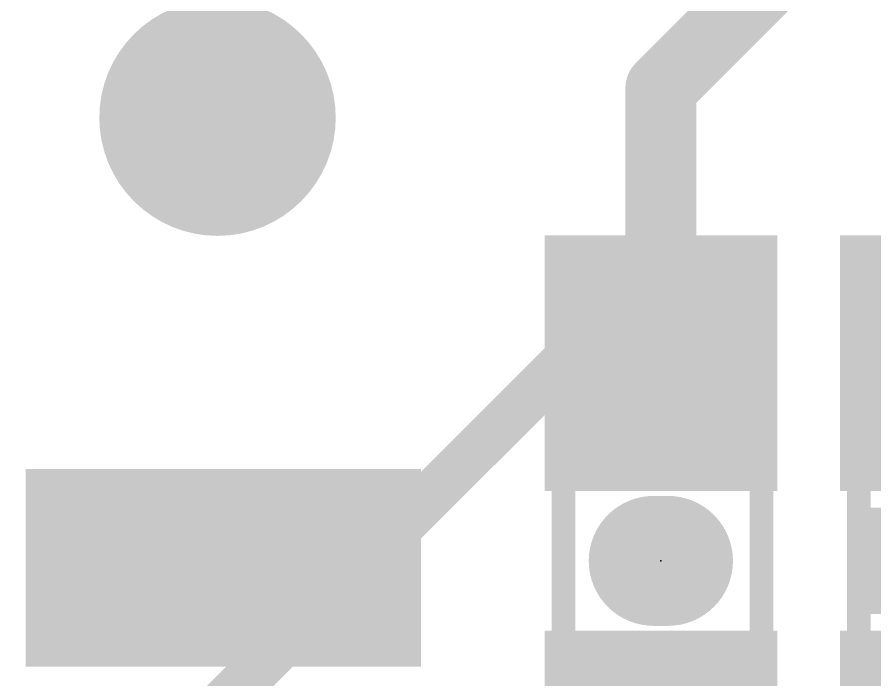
# Model space of a CAD drawing. Extents: x -20 to 87, y -16 to 68.
# Drawn here: x 2.314 to 5.999, y 50.289 to 53.137 of the extents above; entities that cross this region are included whole.
import ezdxf

# ---------------------------------------------------------------- set-up
doc = ezdxf.new("R2010")
doc.units = 0
for name, color, linetype in [('1', 12, 'CONTINUOUS'), ('16', 132, 'CONTINUOUS'), ('18', 110, 'CONTINUOUS'), ('21', 41, 'CONTINUOUS'), ('23', 53, 'CONTINUOUS'), ('51', 53, 'CONTINUOUS')]:
    doc.layers.add(name, color=color, linetype=linetype)

# ---------------------------------------------------------------- blocks, each defined once
blk = doc.blocks.new('RECT')
blk.add_solid([(-0.5, -0.5), (0.5, -0.5), (-0.5, 0.5), (0.5, 0.5)])
blk = doc.blocks.new('ROUNDV')
at = {"const_width": 0.5}
blk.add_lwpolyline([(0, -0.25, 1), (0, 0.25, 1), (0, -0.25)], format="xyb", dxfattribs=at)

msp = doc.modelspace()

# ---------------------------------------------------------------- linework, layer by layer
at = {"layer": '1'}
for points, const_width in [([(5.08, 52.832), (5.588, 53.34)], 0.3048), ([(5.08, 51.65), (5.08, 52.832)], 0.3048), ([(1.79, 48.78), (4.66, 51.65)], 0.2032), ([(5.08, 51.65), (4.66, 51.65)], 0.2032)]:
    msp.add_lwpolyline(points, dxfattribs=dict(at, const_width=const_width))
for points, const_width in [([(5.1562, 52.832, 1), (5.0038, 52.832)], 0.1524), ([(5.0261, 52.8859, 1), (5.1339, 52.7781)], 0.1524), ([(4.66, 51.7008, 1), (4.66, 51.5992)], 0.1016), ([(4.6959, 51.6141, 1), (4.6241, 51.6859)], 0.1016), ([(5.08, 51.5992, 1), (5.08, 51.7008)], 0.1016), ([(5.0038, 51.65, 1), (5.1562, 51.65)], 0.1524)]:
    msp.add_lwpolyline(points, format="xyb", dxfattribs=dict(at, const_width=const_width))
at = {"layer": '21', "const_width": 0.5588}
msp.add_lwpolyline([(5.1105, 50.8), (5.0495, 50.8)], dxfattribs=at)
at = {"layer": '21', "const_width": 0.2794}
for points in [[(5.0495, 50.9397, 1), (5.0495, 50.6603)], [(5.1105, 50.6603, 1), (5.1105, 50.9397)]]:
    msp.add_lwpolyline(points, format="xyb", dxfattribs=at)
at = {"layer": '23'}
msp.add_point((5.08, 50.8), dxfattribs=at)
at = {"layer": '51', "const_width": 0.1016}
for points in [[(4.661, 51.156), (4.661, 50.444)], [(5.512, 51.156), (5.512, 50.444)], [(5.931, 51.156), (5.931, 50.444)]]:
    msp.add_lwpolyline(points, dxfattribs=at)
at = {"layer": '51', "const_width": 0.0508}
for points in [[(4.6864, 51.156, 1), (4.6356, 51.156)], [(5.5374, 51.156, 1), (5.4866, 51.156)], [(5.9564, 51.156, 1), (5.9056, 51.156)], [(4.6356, 50.444, 1), (4.6864, 50.444)], [(5.4866, 50.444, 1), (5.5374, 50.444)], [(5.9056, 50.444, 1), (5.9564, 50.444)]]:
    msp.add_lwpolyline(points, format="xyb", dxfattribs=at)

# ---------------------------------------------------------------- block references
at = {"layer": '1', "xscale": 1.1, "rotation": 270}
for p in [(5.08, 51.65), (6.35, 51.65), (5.08, 49.95), (6.35, 49.95)]:
    msp.add_blockref('RECT', p, dxfattribs=at)
at = {"layer": '16', "xscale": 0.85, "yscale": 1.7, "rotation": 270}
msp.add_blockref('RECT', (3.2, 50.77), dxfattribs=at)
at = {"layer": '18', "xscale": 1.016, "yscale": 1.016}
msp.add_blockref('ROUNDV', (3.175, 52.705), dxfattribs=at)
msp.add_blockref('ROUNDV', (3.175, 52.705), dxfattribs=at)
at = {"layer": '21', "xscale": 0.4572, "yscale": 0.762, "rotation": 270}
msp.add_blockref('RECT', (6.35, 50.8), dxfattribs=at)
at = {"layer": '51', "xscale": 0.5001, "yscale": 0.95, "rotation": 270}
for p in [(5.0851, 51.3882), (6.3551, 51.3882), (5.0851, 50.2198), (6.3551, 50.2198)]:
    msp.add_blockref('RECT', p, dxfattribs=at)

doc.saveas('drawing.dxf')
